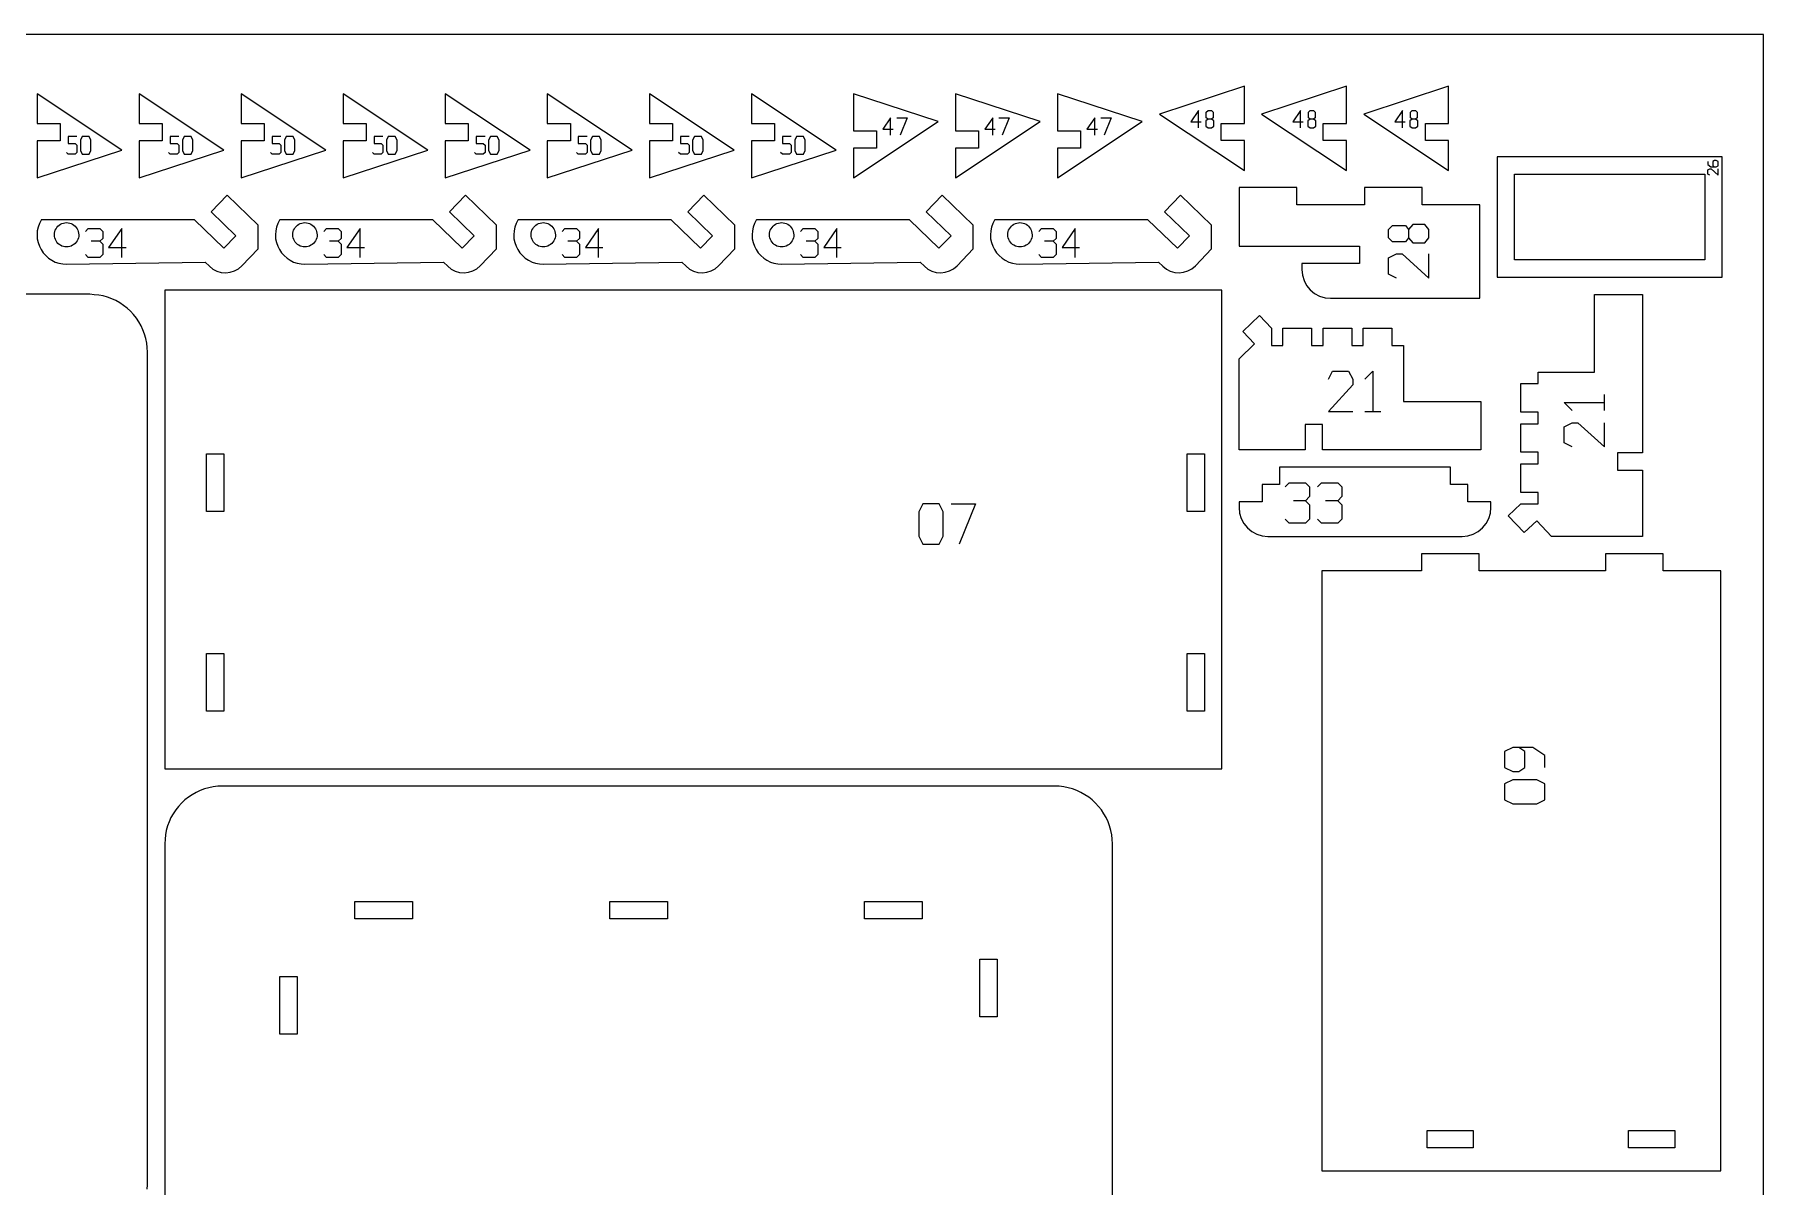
# Model space of a CAD drawing. Header units: millimetres. Extents: x 0 to 600, y 0 to 450.
# Drawn here: x 300.1 to 600, y 250.3 to 450 of the extents above; entities that cross this region are included whole.
import ezdxf

# ---------------------------------------------------------------- set-up
doc = ezdxf.new("R2010")
doc.units = ezdxf.units.MM
for name, color, linetype in [('CUT', 1, 'Continuous'), ('ENGRAVE', 5, 'Continuous'), ('SHEET', 8, 'Continuous')]:
    doc.layers.add(name, color=color, linetype=linetype)

msp = doc.modelspace()

# ---------------------------------------------------------------- linework, layer by layer
at = {"layer": 'CUT'}
for p, q in [((509.96, 441.03), (495.26, 436.22)), ((509.96, 434.61), (509.96, 441.03)), ((527.66, 441.03), (512.96, 436.22)), ((527.66, 434.61), (527.66, 441.03)), ((545.36, 441.03), (530.66, 436.22)), ((545.36, 434.61), (545.36, 441.03)), ((300.55, 439.73), (300.55, 434.59)), ((315.25, 429.98), (300.55, 439.73)), ((318.25, 439.73), (318.25, 434.59)), ((332.95, 429.98), (318.25, 439.73)), ((335.95, 439.73), (335.95, 434.59)), ((350.65, 429.98), (335.95, 439.73)), ((353.65, 439.73), (353.65, 434.59)), ((368.35, 429.98), (353.65, 439.73)), ((371.35, 439.73), (371.35, 434.59)), ((386.05, 429.98), (371.35, 439.73)), ((389.05, 439.73), (389.05, 434.59)), ((403.76, 429.98), (389.05, 439.73)), ((406.76, 439.73), (406.76, 434.59)), ((421.46, 429.98), (406.76, 439.73)), ((424.46, 439.73), (424.46, 434.59)), ((439.16, 429.98), (424.46, 439.73)), ((456.86, 434.93), (442.16, 439.74)), ((442.16, 439.74), (442.16, 433.32)), ((474.56, 434.93), (459.86, 439.74)), ((459.86, 439.74), (459.86, 433.32)), ((492.26, 434.93), (477.56, 439.74)), ((477.56, 439.74), (477.56, 433.32)), ((442.16, 425.17), (456.86, 434.93)), ((459.86, 425.17), (474.56, 434.93)), ((477.56, 425.17), (492.26, 434.93)), ((495.26, 436.22), (509.96, 426.46)), ((512.96, 436.22), (527.66, 426.46)), ((530.66, 436.22), (545.36, 426.46)), ((300.55, 434.59), (304.55, 434.59)), ((304.55, 434.59), (304.55, 431.59)), ((318.25, 434.59), (322.25, 434.59)), ((322.25, 434.59), (322.25, 431.59)), ((335.95, 434.59), (339.95, 434.59)), ((339.95, 434.59), (339.95, 431.59)), ((353.65, 434.59), (357.65, 434.59)), ((357.65, 434.59), (357.65, 431.59)), ((371.35, 434.59), (375.35, 434.59)), ((375.35, 434.59), (375.35, 431.59)), ((389.05, 434.59), (393.06, 434.59)), ((393.06, 434.59), (393.06, 431.59)), ((406.76, 434.59), (410.76, 434.59)), ((410.76, 434.59), (410.76, 431.59)), ((424.46, 434.59), (428.46, 434.59)), ((428.46, 434.59), (428.46, 431.59)), ((442.16, 433.32), (446.16, 433.32)), ((446.16, 433.32), (446.16, 430.32)), ((459.86, 433.32), (463.86, 433.32)), ((463.86, 433.32), (463.86, 430.32)), ((477.56, 433.32), (481.56, 433.32)), ((481.56, 433.32), (481.56, 430.32)), ((505.96, 431.61), (505.96, 434.61)), ((505.96, 434.61), (509.96, 434.61)), ((523.66, 431.61), (523.66, 434.61)), ((523.66, 434.61), (527.66, 434.61)), ((541.36, 431.61), (541.36, 434.61)), ((541.36, 434.61), (545.36, 434.61)), ((300.55, 431.59), (300.55, 425.17)), ((304.55, 431.59), (300.55, 431.59)), ((300.55, 425.17), (315.25, 429.98)), ((318.25, 431.59), (318.25, 425.17)), ((322.25, 431.59), (318.25, 431.59)), ((318.25, 425.17), (332.95, 429.98)), ((335.95, 431.59), (335.95, 425.17)), ((339.95, 431.59), (335.95, 431.59)), ((335.95, 425.17), (350.65, 429.98)), ((353.65, 431.59), (353.65, 425.17)), ((357.65, 431.59), (353.65, 431.59)), ((353.65, 425.17), (368.35, 429.98)), ((371.35, 431.59), (371.35, 425.17)), ((375.35, 431.59), (371.35, 431.59)), ((371.35, 425.17), (386.05, 429.98)), ((389.05, 431.59), (389.05, 425.17)), ((393.06, 431.59), (389.05, 431.59)), ((389.05, 425.17), (403.76, 429.98)), ((406.76, 431.59), (406.76, 425.17)), ((410.76, 431.59), (406.76, 431.59)), ((406.76, 425.17), (421.46, 429.98)), ((424.46, 431.59), (424.46, 425.17)), ((428.46, 431.59), (424.46, 431.59)), ((424.46, 425.17), (439.16, 429.98)), ((442.16, 430.32), (442.16, 425.17)), ((446.16, 430.32), (442.16, 430.32)), ((459.86, 430.32), (459.86, 425.17)), ((463.86, 430.32), (459.86, 430.32)), ((477.56, 430.32), (477.56, 425.17)), ((481.56, 430.32), (477.56, 430.32)), ((509.96, 431.61), (505.96, 431.61)), ((509.96, 426.46), (509.96, 431.61)), ((527.66, 431.61), (523.66, 431.61)), ((527.66, 426.46), (527.66, 431.61)), ((545.36, 431.61), (541.36, 431.61)), ((545.36, 426.46), (545.36, 431.61)), ((553.83, 428.82), (553.83, 407.95)), ((592.84, 428.82), (553.83, 428.82)), ((592.84, 407.95), (592.84, 428.82)), ((519.04, 423.46), (509.04, 423.46)), ((509.04, 423.46), (509.04, 413.29)), ((519.04, 420.46), (519.04, 423.46)), ((540.83, 423.46), (530.82, 423.46)), ((530.82, 423.46), (530.82, 420.46)), ((540.83, 420.46), (540.83, 423.46)), ((556.83, 410.95), (556.83, 425.82)), ((556.83, 425.82), (589.84, 425.82)), ((589.84, 425.82), (589.84, 410.95)), ((333.51, 422.17), (330.73, 419.29)), ((338.9, 416.97), (333.51, 422.17)), ((374.85, 422.17), (372.07, 419.29)), ((380.24, 416.97), (374.85, 422.17)), ((416.2, 422.17), (413.42, 419.29)), ((421.59, 416.97), (416.2, 422.17)), ((457.54, 422.17), (454.76, 419.29)), ((462.93, 416.97), (457.54, 422.17)), ((498.89, 422.17), (496.11, 419.29)), ((504.28, 416.97), (498.89, 422.17)), ((530.82, 420.46), (519.04, 420.46)), ((550.83, 420.46), (540.83, 420.46)), ((550.83, 404.29), (550.83, 420.46)), ((300.94, 417.24), (300.73, 416.6)), ((301.24, 417.84), (300.94, 417.24)), ((301.28, 417.9), (301.24, 417.84)), ((327.85, 417.9), (301.28, 417.9)), ((304.17, 416.77), (304.38, 416.95)), ((304.38, 416.95), (304.61, 417.1)), ((304.61, 417.1), (304.86, 417.23)), ((304.86, 417.23), (305.12, 417.31)), ((305.12, 417.31), (305.39, 417.37)), ((305.39, 417.37), (305.66, 417.39)), ((305.66, 417.39), (305.94, 417.37)), ((305.94, 417.37), (306.21, 417.31)), ((306.21, 417.31), (306.47, 417.23)), ((306.47, 417.23), (306.71, 417.1)), ((306.71, 417.1), (306.94, 416.95)), ((306.94, 416.95), (307.15, 416.77)), ((332.96, 412.97), (327.85, 417.9)), ((330.73, 419.29), (335.04, 415.12)), ((338.9, 412.83), (338.9, 416.97)), ((342.28, 417.24), (342.07, 416.6)), ((342.58, 417.84), (342.28, 417.24)), ((342.63, 417.9), (342.58, 417.84)), ((369.19, 417.9), (342.63, 417.9)), ((345.52, 416.77), (345.73, 416.95)), ((345.73, 416.95), (345.95, 417.1)), ((345.95, 417.1), (346.2, 417.23)), ((346.2, 417.23), (346.46, 417.31)), ((346.46, 417.31), (346.73, 417.37)), ((346.73, 417.37), (347.01, 417.39)), ((347.01, 417.39), (347.28, 417.37)), ((347.28, 417.37), (347.55, 417.31)), ((347.55, 417.31), (347.81, 417.23)), ((347.81, 417.23), (348.06, 417.1)), ((348.06, 417.1), (348.29, 416.95)), ((348.29, 416.95), (348.49, 416.77)), ((374.3, 412.97), (369.19, 417.9)), ((372.07, 419.29), (376.39, 415.12)), ((380.24, 412.83), (380.24, 416.97)), ((383.63, 417.24), (383.41, 416.6)), ((383.93, 417.84), (383.63, 417.24)), ((383.97, 417.9), (383.93, 417.84)), ((410.54, 417.9), (383.97, 417.9)), ((386.86, 416.77), (387.07, 416.95)), ((387.07, 416.95), (387.3, 417.1)), ((387.3, 417.1), (387.55, 417.23)), ((387.55, 417.23), (387.81, 417.31)), ((387.81, 417.31), (388.08, 417.37)), ((388.08, 417.37), (388.35, 417.39)), ((388.35, 417.39), (388.63, 417.37)), ((388.63, 417.37), (388.9, 417.31)), ((388.9, 417.31), (389.16, 417.23)), ((389.16, 417.23), (389.4, 417.1)), ((389.4, 417.1), (389.63, 416.95)), ((389.63, 416.95), (389.84, 416.77)), ((415.65, 412.97), (410.54, 417.9)), ((413.42, 419.29), (417.73, 415.12)), ((421.59, 412.83), (421.59, 416.97)), ((424.97, 417.24), (424.76, 416.6)), ((425.27, 417.84), (424.97, 417.24)), ((425.31, 417.9), (425.27, 417.84)), ((451.88, 417.9), (425.31, 417.9)), ((428.21, 416.77), (428.42, 416.95)), ((428.42, 416.95), (428.64, 417.1)), ((428.64, 417.1), (428.89, 417.23)), ((428.89, 417.23), (429.15, 417.31)), ((429.15, 417.31), (429.42, 417.37)), ((429.42, 417.37), (429.7, 417.39)), ((429.7, 417.39), (429.97, 417.37)), ((429.97, 417.37), (430.24, 417.31)), ((430.24, 417.31), (430.5, 417.23)), ((430.5, 417.23), (430.75, 417.1)), ((430.75, 417.1), (430.98, 416.95)), ((430.98, 416.95), (431.18, 416.77)), ((456.99, 412.97), (451.88, 417.9)), ((454.76, 419.29), (459.08, 415.12)), ((462.93, 412.83), (462.93, 416.97)), ((466.32, 417.24), (466.1, 416.6)), ((466.62, 417.84), (466.32, 417.24)), ((466.66, 417.9), (466.62, 417.84)), ((493.23, 417.9), (466.66, 417.9)), ((469.55, 416.77), (469.76, 416.95)), ((469.76, 416.95), (469.99, 417.1)), ((469.99, 417.1), (470.24, 417.23)), ((470.24, 417.23), (470.5, 417.31)), ((470.5, 417.31), (470.77, 417.37)), ((470.77, 417.37), (471.04, 417.39)), ((471.04, 417.39), (471.32, 417.37)), ((471.32, 417.37), (471.59, 417.31)), ((471.59, 417.31), (471.85, 417.23)), ((471.85, 417.23), (472.09, 417.1)), ((472.09, 417.1), (472.32, 416.95)), ((472.32, 416.95), (472.53, 416.77)), ((498.34, 412.97), (493.23, 417.9)), ((496.11, 419.29), (500.42, 415.12)), ((504.28, 412.83), (504.28, 416.97)), ((300.59, 415.95), (300.55, 415.28)), ((300.55, 415.28), (300.55, 414.61)), ((300.55, 414.61), (300.73, 413.96)), ((300.73, 416.6), (300.59, 415.95)), ((300.73, 413.96), (300.94, 413.33)), ((303.56, 415.56), (303.6, 415.83)), ((303.56, 415.28), (303.56, 415.56)), ((303.58, 415.01), (303.56, 415.28)), ((303.63, 414.74), (303.58, 415.01)), ((303.6, 415.83), (303.69, 416.1)), ((303.72, 414.48), (303.63, 414.74)), ((303.69, 416.1), (303.84, 416.33)), ((303.84, 414.23), (303.72, 414.48)), ((303.84, 416.33), (303.99, 416.56)), ((303.99, 414), (303.84, 414.23)), ((303.99, 416.56), (304.17, 416.77)), ((304.17, 413.79), (303.99, 414)), ((307.15, 416.77), (307.33, 416.56)), ((307.33, 414), (307.15, 413.79)), ((307.33, 416.56), (307.48, 416.33)), ((307.48, 414.23), (307.33, 414)), ((307.48, 416.33), (307.61, 416.09)), ((307.61, 414.48), (307.48, 414.23)), ((307.61, 416.09), (307.68, 415.83)), ((307.72, 414.74), (307.61, 414.48)), ((307.68, 415.83), (307.73, 415.56)), ((307.77, 415.01), (307.72, 414.74)), ((307.73, 415.56), (307.77, 415.28)), ((307.77, 415.28), (307.77, 415.01)), ((335.04, 415.12), (332.96, 412.97)), ((341.94, 415.95), (341.9, 415.28)), ((341.9, 415.28), (341.9, 414.61)), ((341.9, 414.61), (342.07, 413.96)), ((342.07, 416.6), (341.94, 415.95)), ((342.07, 413.96), (342.28, 413.33)), ((344.9, 415.56), (344.95, 415.83)), ((344.9, 415.28), (344.9, 415.56)), ((344.92, 415.01), (344.9, 415.28)), ((344.97, 414.74), (344.92, 415.01)), ((344.95, 415.83), (345.03, 416.1)), ((345.06, 414.48), (344.97, 414.74)), ((345.03, 416.1), (345.18, 416.33)), ((345.18, 414.23), (345.06, 414.48)), ((345.18, 416.33), (345.34, 416.56)), ((345.34, 414), (345.18, 414.23)), ((345.34, 416.56), (345.52, 416.77)), ((345.52, 413.79), (345.34, 414)), ((348.49, 416.77), (348.68, 416.56)), ((348.68, 414), (348.49, 413.79)), ((348.68, 416.56), (348.83, 416.33)), ((348.83, 414.23), (348.68, 414)), ((348.83, 416.33), (348.95, 416.09)), ((348.95, 414.48), (348.83, 414.23)), ((348.95, 416.09), (349.02, 415.83)), ((349.06, 414.74), (348.95, 414.48)), ((349.02, 415.83), (349.08, 415.56)), ((349.11, 415.01), (349.06, 414.74)), ((349.08, 415.56), (349.11, 415.28)), ((349.11, 415.28), (349.11, 415.01)), ((376.39, 415.12), (374.3, 412.97)), ((383.28, 415.95), (383.24, 415.28)), ((383.24, 415.28), (383.24, 414.61)), ((383.24, 414.61), (383.41, 413.96)), ((383.41, 416.6), (383.28, 415.95)), ((383.41, 413.96), (383.63, 413.33)), ((386.25, 415.56), (386.29, 415.83)), ((386.25, 415.28), (386.25, 415.56)), ((386.27, 415.01), (386.25, 415.28)), ((386.32, 414.74), (386.27, 415.01)), ((386.29, 415.83), (386.38, 416.1)), ((386.41, 414.48), (386.32, 414.74)), ((386.38, 416.1), (386.53, 416.33)), ((386.53, 414.23), (386.41, 414.48)), ((386.53, 416.33), (386.68, 416.56)), ((386.68, 414), (386.53, 414.23)), ((386.68, 416.56), (386.86, 416.77)), ((386.86, 413.79), (386.68, 414)), ((389.84, 416.77), (390.02, 416.56)), ((390.02, 414), (389.84, 413.79)), ((390.02, 416.56), (390.17, 416.33)), ((390.17, 414.23), (390.02, 414)), ((390.17, 416.33), (390.29, 416.09)), ((390.29, 414.48), (390.17, 414.23)), ((390.29, 416.09), (390.37, 415.83)), ((390.41, 414.74), (390.29, 414.48)), ((390.37, 415.83), (390.42, 415.56)), ((390.46, 415.01), (390.41, 414.74)), ((390.42, 415.56), (390.46, 415.28)), ((390.46, 415.28), (390.46, 415.01)), ((417.73, 415.12), (415.65, 412.97)), ((424.63, 415.95), (424.59, 415.28)), ((424.59, 415.28), (424.59, 414.61)), ((424.59, 414.61), (424.76, 413.96)), ((424.76, 416.6), (424.63, 415.95)), ((424.76, 413.96), (424.97, 413.33)), ((427.59, 415.56), (427.64, 415.83)), ((427.59, 415.28), (427.59, 415.56)), ((427.61, 415.01), (427.59, 415.28)), ((427.66, 414.74), (427.61, 415.01)), ((427.64, 415.83), (427.72, 416.1)), ((427.75, 414.48), (427.66, 414.74)), ((427.72, 416.1), (427.87, 416.33)), ((427.87, 414.23), (427.75, 414.48)), ((427.87, 416.33), (428.03, 416.56)), ((428.03, 414), (427.87, 414.23)), ((428.03, 416.56), (428.21, 416.77)), ((428.21, 413.79), (428.03, 414)), ((431.18, 416.77), (431.37, 416.56)), ((431.37, 414), (431.18, 413.79)), ((431.37, 416.56), (431.52, 416.33)), ((431.52, 414.23), (431.37, 414)), ((431.52, 416.33), (431.64, 416.09)), ((431.64, 414.48), (431.52, 414.23)), ((431.64, 416.09), (431.71, 415.83)), ((431.75, 414.74), (431.64, 414.48)), ((431.71, 415.83), (431.77, 415.56)), ((431.8, 415.01), (431.75, 414.74)), ((431.77, 415.56), (431.8, 415.28)), ((431.8, 415.28), (431.8, 415.01)), ((459.08, 415.12), (456.99, 412.97)), ((465.97, 415.95), (465.93, 415.28)), ((465.93, 415.28), (465.93, 414.61)), ((465.93, 414.61), (466.1, 413.96)), ((466.1, 416.6), (465.97, 415.95)), ((466.1, 413.96), (466.32, 413.33)), ((468.94, 415.56), (468.98, 415.83)), ((468.94, 415.28), (468.94, 415.56)), ((468.96, 415.01), (468.94, 415.28)), ((469.01, 414.74), (468.96, 415.01)), ((468.98, 415.83), (469.07, 416.1)), ((469.1, 414.48), (469.01, 414.74)), ((469.07, 416.1), (469.22, 416.33)), ((469.22, 414.23), (469.1, 414.48)), ((469.22, 416.33), (469.37, 416.56)), ((469.37, 414), (469.22, 414.23)), ((469.37, 416.56), (469.55, 416.77)), ((469.55, 413.79), (469.37, 414)), ((472.53, 416.77), (472.71, 416.56)), ((472.71, 414), (472.53, 413.79)), ((472.71, 416.56), (472.86, 416.33)), ((472.86, 414.23), (472.71, 414)), ((472.86, 416.33), (472.98, 416.09)), ((472.98, 414.48), (472.86, 414.23)), ((472.98, 416.09), (473.06, 415.83)), ((473.1, 414.74), (472.98, 414.48)), ((473.06, 415.83), (473.11, 415.56)), ((473.14, 415.01), (473.1, 414.74)), ((473.11, 415.56), (473.14, 415.28)), ((473.14, 415.28), (473.14, 415.01)), ((500.42, 415.12), (498.34, 412.97)), ((300.94, 413.33), (301.24, 412.73)), ((301.24, 412.73), (301.61, 412.17)), ((301.61, 412.17), (302.05, 411.67)), ((302.05, 411.67), (302.55, 411.23)), ((302.55, 411.23), (303.11, 410.86)), ((303.11, 410.86), (303.71, 410.56)), ((304.38, 413.61), (304.17, 413.79)), ((304.61, 413.46), (304.38, 413.61)), ((304.86, 413.34), (304.61, 413.46)), ((305.12, 413.25), (304.86, 413.34)), ((305.39, 413.2), (305.12, 413.25)), ((305.66, 413.18), (305.39, 413.2)), ((305.94, 413.2), (305.66, 413.18)), ((306.21, 413.25), (305.94, 413.2)), ((306.47, 413.34), (306.21, 413.25)), ((306.71, 413.46), (306.47, 413.34)), ((306.94, 413.61), (306.71, 413.46)), ((307.15, 413.79), (306.94, 413.61)), ((336.08, 409.92), (338.9, 412.83)), ((342.28, 413.33), (342.58, 412.73)), ((342.58, 412.73), (342.95, 412.17)), ((342.95, 412.17), (343.39, 411.67)), ((343.39, 411.67), (343.9, 411.23)), ((343.9, 411.23), (344.45, 410.86)), ((344.45, 410.86), (345.05, 410.56)), ((345.73, 413.61), (345.52, 413.79)), ((345.95, 413.46), (345.73, 413.61)), ((346.2, 413.34), (345.95, 413.46)), ((346.46, 413.25), (346.2, 413.34)), ((346.73, 413.2), (346.46, 413.25)), ((347.01, 413.18), (346.73, 413.2)), ((347.28, 413.2), (347.01, 413.18)), ((347.55, 413.25), (347.28, 413.2)), ((347.81, 413.34), (347.55, 413.25)), ((348.06, 413.46), (347.81, 413.34)), ((348.29, 413.61), (348.06, 413.46)), ((348.49, 413.79), (348.29, 413.61)), ((377.43, 409.92), (380.24, 412.83)), ((383.63, 413.33), (383.93, 412.73)), ((383.93, 412.73), (384.3, 412.17)), ((384.3, 412.17), (384.74, 411.67)), ((384.74, 411.67), (385.24, 411.23)), ((385.24, 411.23), (385.8, 410.86)), ((385.8, 410.86), (386.4, 410.56)), ((387.07, 413.61), (386.86, 413.79)), ((387.3, 413.46), (387.07, 413.61)), ((387.55, 413.34), (387.3, 413.46)), ((387.81, 413.25), (387.55, 413.34)), ((388.08, 413.2), (387.81, 413.25)), ((388.35, 413.18), (388.08, 413.2)), ((388.63, 413.2), (388.35, 413.18)), ((388.9, 413.25), (388.63, 413.2)), ((389.16, 413.34), (388.9, 413.25)), ((389.4, 413.46), (389.16, 413.34)), ((389.63, 413.61), (389.4, 413.46)), ((389.84, 413.79), (389.63, 413.61)), ((418.77, 409.92), (421.59, 412.83)), ((424.97, 413.33), (425.27, 412.73)), ((425.27, 412.73), (425.64, 412.17)), ((425.64, 412.17), (426.08, 411.67)), ((426.08, 411.67), (426.59, 411.23)), ((426.59, 411.23), (427.14, 410.86)), ((427.14, 410.86), (427.74, 410.56)), ((428.42, 413.61), (428.21, 413.79)), ((428.64, 413.46), (428.42, 413.61)), ((428.89, 413.34), (428.64, 413.46)), ((429.15, 413.25), (428.89, 413.34)), ((429.42, 413.2), (429.15, 413.25)), ((429.7, 413.18), (429.42, 413.2)), ((429.97, 413.2), (429.7, 413.18)), ((430.24, 413.25), (429.97, 413.2)), ((430.5, 413.34), (430.24, 413.25)), ((430.75, 413.46), (430.5, 413.34)), ((430.98, 413.61), (430.75, 413.46)), ((431.18, 413.79), (430.98, 413.61)), ((460.12, 409.92), (462.93, 412.83)), ((466.32, 413.33), (466.62, 412.73)), ((466.62, 412.73), (466.99, 412.17)), ((466.99, 412.17), (467.43, 411.67)), ((467.43, 411.67), (467.93, 411.23)), ((467.93, 411.23), (468.49, 410.86)), ((468.49, 410.86), (469.09, 410.56)), ((469.76, 413.61), (469.55, 413.79)), ((469.99, 413.46), (469.76, 413.61)), ((470.24, 413.34), (469.99, 413.46)), ((470.5, 413.25), (470.24, 413.34)), ((470.77, 413.2), (470.5, 413.25)), ((471.04, 413.18), (470.77, 413.2)), ((471.32, 413.2), (471.04, 413.18)), ((471.59, 413.25), (471.32, 413.2)), ((471.85, 413.34), (471.59, 413.25)), ((472.09, 413.46), (471.85, 413.34)), ((472.32, 413.61), (472.09, 413.46)), ((472.53, 413.79), (472.32, 413.61)), ((501.46, 409.92), (504.28, 412.83)), ((509.04, 413.29), (529.93, 413.29)), ((529.93, 413.29), (529.93, 410.29)), ((589.84, 410.95), (556.83, 410.95)), ((303.71, 410.56), (304.34, 410.35)), ((304.34, 410.35), (304.99, 410.22)), ((304.99, 410.22), (305.66, 410.17)), ((305.66, 410.17), (329.71, 410.54)), ((329.71, 410.54), (330.44, 409.83)), ((330.44, 409.83), (331.05, 409.34)), ((331.05, 409.34), (331.75, 408.98)), ((331.75, 408.98), (332.5, 408.77)), ((332.5, 408.77), (333.28, 408.7)), ((333.28, 408.7), (334.05, 408.79)), ((334.05, 408.79), (334.8, 409.03)), ((334.8, 409.03), (335.48, 409.41)), ((335.48, 409.41), (336.08, 409.92)), ((345.05, 410.56), (345.68, 410.35)), ((345.68, 410.35), (346.34, 410.22)), ((346.34, 410.22), (347.01, 410.17)), ((347.01, 410.17), (371.05, 410.54)), ((371.05, 410.54), (371.78, 409.83)), ((371.78, 409.83), (372.39, 409.34)), ((372.39, 409.34), (373.09, 408.98)), ((373.09, 408.98), (373.84, 408.77)), ((373.84, 408.77), (374.62, 408.7)), ((374.62, 408.7), (375.4, 408.79)), ((375.4, 408.79), (376.14, 409.03)), ((376.14, 409.03), (376.83, 409.41)), ((376.83, 409.41), (377.43, 409.92)), ((386.4, 410.56), (387.03, 410.35)), ((387.03, 410.35), (387.68, 410.22)), ((387.68, 410.22), (388.35, 410.17)), ((388.35, 410.17), (412.4, 410.54)), ((412.4, 410.54), (413.13, 409.83)), ((413.13, 409.83), (413.74, 409.34)), ((413.74, 409.34), (414.43, 408.98)), ((414.43, 408.98), (415.19, 408.77)), ((415.19, 408.77), (415.97, 408.7)), ((415.97, 408.7), (416.74, 408.79)), ((416.74, 408.79), (417.49, 409.03)), ((417.49, 409.03), (418.17, 409.41)), ((418.17, 409.41), (418.77, 409.92)), ((427.74, 410.56), (428.37, 410.35)), ((428.37, 410.35), (429.03, 410.22)), ((429.03, 410.22), (429.7, 410.17)), ((429.7, 410.17), (453.74, 410.54)), ((453.74, 410.54), (454.47, 409.83)), ((454.47, 409.83), (455.08, 409.34)), ((455.08, 409.34), (455.78, 408.98)), ((455.78, 408.98), (456.53, 408.77)), ((456.53, 408.77), (457.31, 408.7)), ((457.31, 408.7), (458.09, 408.79)), ((458.09, 408.79), (458.83, 409.03)), ((458.83, 409.03), (459.52, 409.41)), ((459.52, 409.41), (460.12, 409.92)), ((469.09, 410.56), (469.72, 410.35)), ((469.72, 410.35), (470.37, 410.22)), ((470.37, 410.22), (471.04, 410.17)), ((471.04, 410.17), (495.09, 410.54)), ((495.09, 410.54), (495.82, 409.83)), ((495.82, 409.83), (496.43, 409.34)), ((496.43, 409.34), (497.12, 408.98)), ((497.12, 408.98), (497.88, 408.77)), ((497.88, 408.77), (498.66, 408.7)), ((498.66, 408.7), (499.43, 408.79)), ((499.43, 408.79), (500.18, 409.03)), ((500.18, 409.03), (500.86, 409.41)), ((500.86, 409.41), (501.46, 409.92)), ((529.93, 410.29), (519.93, 410.29)), ((519.93, 410.29), (519.93, 409.29)), ((519.93, 409.29), (520.03, 408.31)), ((520.03, 408.31), (520.31, 407.38)), ((553.83, 407.95), (592.84, 407.95)), ((309.68, 404.96), (16.5, 404.96)), ((310.46, 404.89), (309.68, 404.96)), ((311.24, 404.83), (310.46, 404.89)), ((322.68, 405.7), (322.68, 322.68)), ((506.04, 405.7), (322.68, 405.7)), ((506.04, 322.68), (506.04, 405.7)), ((520.31, 407.38), (520.77, 406.51)), ((520.77, 406.51), (521.4, 405.75)), ((521.4, 405.75), (522.15, 405.13)), ((522.15, 405.13), (523.02, 404.67)), ((570.67, 404.95), (579.04, 404.95)), ((570.67, 391.49), (570.67, 404.95)), ((579.04, 404.95), (579.04, 377.47)), ((312.01, 404.68), (311.24, 404.83)), ((312.77, 404.47), (312.01, 404.68)), ((313.5, 404.19), (312.77, 404.47)), ((314.22, 403.87), (313.5, 404.19)), ((314.9, 403.48), (314.22, 403.87)), ((315.56, 403.05), (314.9, 403.48)), ((316.17, 402.56), (315.56, 403.05)), ((316.75, 402.03), (316.17, 402.56)), ((317.28, 401.45), (316.75, 402.03)), ((523.02, 404.67), (523.96, 404.38)), ((523.96, 404.38), (524.93, 404.29)), ((524.93, 404.29), (550.83, 404.29)), ((317.77, 400.83), (317.28, 401.45)), ((318.2, 400.18), (317.77, 400.83)), ((318.59, 399.5), (318.2, 400.18)), ((318.92, 398.78), (318.59, 399.5)), ((509.69, 398.54), (512.59, 401.29)), ((512.59, 401.29), (514.66, 399.11)), ((514.66, 399.11), (514.66, 396.11)), ((516.66, 396.11), (516.66, 399.11)), ((516.66, 399.11), (521.62, 399.11)), ((521.62, 399.11), (521.62, 396.11)), ((523.62, 396.11), (523.62, 399.11)), ((523.62, 399.11), (528.58, 399.11)), ((528.58, 399.11), (528.58, 396.11)), ((530.58, 396.11), (530.58, 399.11)), ((530.58, 399.11), (535.54, 399.11)), ((535.54, 399.11), (535.54, 396.11)), ((319.19, 398.05), (318.92, 398.78)), ((319.4, 397.29), (319.19, 398.05)), ((319.56, 396.52), (319.4, 397.29)), ((319.65, 395.74), (319.56, 396.52)), ((509.04, 393.8), (511.75, 396.36)), ((511.75, 396.36), (509.69, 398.54)), ((514.66, 396.11), (516.66, 396.11)), ((521.62, 396.11), (523.62, 396.11)), ((528.58, 396.11), (530.58, 396.11)), ((535.54, 396.11), (537.54, 396.11)), ((537.54, 396.11), (537.54, 386.36)), ((319.68, 394.95), (319.65, 395.74)), ((319.68, 250.56), (319.68, 394.95)), ((509.04, 377.99), (509.04, 393.8)), ((560.92, 391.49), (570.67, 391.49)), ((560.92, 389.49), (560.92, 391.49)), ((557.92, 389.49), (560.92, 389.49)), ((557.92, 384.53), (557.92, 389.49)), ((537.54, 386.36), (550.99, 386.36)), ((550.99, 386.36), (550.99, 377.99)), ((560.92, 384.53), (557.92, 384.53)), ((560.92, 382.53), (560.92, 384.53)), ((520.51, 382.36), (520.51, 377.99)), ((523.51, 382.36), (520.51, 382.36)), ((523.51, 377.99), (523.51, 382.36)), ((557.92, 382.53), (560.92, 382.53)), ((557.92, 377.57), (557.92, 382.53)), ((520.51, 377.99), (509.04, 377.99)), ((550.99, 377.99), (523.51, 377.99)), ((329.92, 367.31), (329.92, 377.32)), ((329.92, 377.32), (332.92, 377.32)), ((332.92, 377.32), (332.92, 367.31)), ((500.04, 367.31), (500.04, 377.32)), ((500.04, 377.32), (503.04, 377.32)), ((503.04, 377.32), (503.04, 367.31)), ((545.74, 374.99), (516.04, 374.99)), ((516.04, 374.99), (516.04, 371.99)), ((545.74, 371.99), (545.74, 374.99)), ((560.92, 377.57), (557.92, 377.57)), ((557.92, 375.57), (560.92, 375.57)), ((557.92, 370.61), (557.92, 375.57)), ((560.92, 375.57), (560.92, 377.57)), ((579.04, 377.47), (574.67, 377.47)), ((574.67, 377.47), (574.67, 374.47)), ((516.04, 371.99), (513.04, 371.99)), ((513.04, 371.99), (513.04, 368.99)), ((548.74, 371.99), (545.74, 371.99)), ((548.74, 368.99), (548.74, 371.99)), ((574.67, 374.47), (579.04, 374.47)), ((579.04, 374.47), (579.04, 362.99)), ((513.04, 368.99), (509.04, 368.99)), ((509.04, 368.99), (509.04, 367.99)), ((552.74, 368.99), (548.74, 368.99)), ((552.74, 367.99), (552.74, 368.99)), ((560.92, 370.61), (557.92, 370.61)), ((560.92, 368.61), (560.92, 370.61)), ((332.92, 367.31), (329.92, 367.31)), ((503.04, 367.31), (500.04, 367.31)), ((509.04, 367.99), (509.13, 367.02)), ((509.13, 367.02), (509.42, 366.08)), ((509.42, 366.08), (509.88, 365.21)), ((551.9, 365.21), (552.36, 366.08)), ((552.36, 366.08), (552.65, 367.02)), ((552.65, 367.02), (552.74, 367.99)), ((555.74, 366.54), (557.92, 368.61)), ((558.49, 363.64), (555.74, 366.54)), ((557.92, 368.61), (560.92, 368.61)), ((509.88, 365.21), (510.5, 364.46)), ((510.5, 364.46), (511.26, 363.83)), ((511.26, 363.83), (512.13, 363.37)), ((512.13, 363.37), (513.06, 363.09)), ((513.06, 363.09), (514.04, 362.99)), ((514.04, 362.99), (547.74, 362.99)), ((547.74, 362.99), (548.72, 363.09)), ((548.72, 363.09), (549.66, 363.37)), ((549.66, 363.37), (550.52, 363.83)), ((550.52, 363.83), (551.28, 364.46)), ((551.28, 364.46), (551.9, 365.21)), ((560.67, 365.7), (558.49, 363.64)), ((563.24, 362.99), (560.67, 365.7)), ((579.04, 362.99), (563.24, 362.99)), ((550.68, 359.99), (540.67, 359.99)), ((540.67, 359.99), (540.67, 356.99)), ((550.68, 356.99), (550.68, 359.99)), ((582.61, 359.99), (572.61, 359.99)), ((572.61, 359.99), (572.61, 356.99)), ((582.61, 356.99), (582.61, 359.99)), ((540.67, 356.99), (523.41, 356.99)), ((523.41, 356.99), (523.41, 252.98)), ((572.61, 356.99), (550.68, 356.99)), ((592.62, 356.99), (582.61, 356.99)), ((592.62, 252.98), (592.62, 356.99)), ((329.92, 332.7), (329.92, 342.7)), ((329.92, 342.7), (332.92, 342.7)), ((332.92, 342.7), (332.92, 332.7)), ((500.04, 332.7), (500.04, 342.7)), ((500.04, 342.7), (503.04, 342.7)), ((503.04, 342.7), (503.04, 332.7)), ((332.92, 332.7), (329.92, 332.7)), ((503.04, 332.7), (500.04, 332.7)), ((322.68, 322.68), (506.04, 322.68)), ((327.45, 318.2), (326.8, 317.77)), ((328.14, 318.59), (327.45, 318.2)), ((328.85, 318.92), (328.14, 318.59)), ((329.59, 319.19), (328.85, 318.92)), ((330.35, 319.4), (329.59, 319.19)), ((331.12, 319.56), (330.35, 319.4)), ((331.9, 319.65), (331.12, 319.56)), ((332.68, 319.68), (331.9, 319.65)), ((477.08, 319.68), (332.68, 319.68)), ((477.86, 319.65), (477.08, 319.68)), ((478.64, 319.56), (477.86, 319.65)), ((479.41, 319.4), (478.64, 319.56)), ((480.17, 319.19), (479.41, 319.4)), ((480.91, 318.92), (480.17, 319.19)), ((481.62, 318.59), (480.91, 318.92)), ((482.3, 318.2), (481.62, 318.59)), ((482.96, 317.77), (482.3, 318.2)), ((324.15, 314.9), (323.77, 314.22)), ((324.59, 315.56), (324.15, 314.9)), ((325.08, 316.17), (324.59, 315.56)), ((325.61, 316.75), (325.08, 316.17)), ((326.18, 317.28), (325.61, 316.75)), ((326.8, 317.77), (326.18, 317.28)), ((483.57, 317.28), (482.96, 317.77)), ((484.15, 316.75), (483.57, 317.28)), ((484.68, 316.17), (484.15, 316.75)), ((485.17, 315.56), (484.68, 316.17)), ((485.61, 314.9), (485.17, 315.56)), ((485.99, 314.22), (485.61, 314.9)), ((322.96, 312.01), (322.8, 311.24)), ((323.17, 312.77), (322.96, 312.01)), ((323.44, 313.5), (323.17, 312.77)), ((323.77, 314.22), (323.44, 313.5)), ((486.32, 313.5), (485.99, 314.22)), ((486.59, 312.77), (486.32, 313.5)), ((486.8, 312.01), (486.59, 312.77)), ((486.96, 311.24), (486.8, 312.01)), ((322.74, 310.46), (322.68, 309.68)), ((322.68, 309.68), (322.68, 16.5)), ((322.8, 311.24), (322.74, 310.46)), ((487.05, 310.46), (486.96, 311.24)), ((487.08, 309.68), (487.05, 310.46)), ((487.08, 233.25), (487.08, 309.68)), ((355.69, 299.67), (365.69, 299.67)), ((355.69, 296.67), (355.69, 299.67)), ((365.69, 299.67), (365.69, 296.67)), ((399.88, 299.67), (409.88, 299.67)), ((399.88, 296.67), (399.88, 299.67)), ((409.88, 299.67), (409.88, 296.67)), ((444.07, 299.67), (454.07, 299.67)), ((444.07, 296.67), (444.07, 299.67)), ((454.07, 299.67), (454.07, 296.67)), ((365.69, 296.67), (355.69, 296.67)), ((409.88, 296.67), (399.88, 296.67)), ((454.07, 296.67), (444.07, 296.67)), ((464.08, 289.67), (467.08, 289.67)), ((464.08, 279.67), (464.08, 289.67)), ((467.08, 289.67), (467.08, 279.67)), ((342.68, 286.67), (345.68, 286.67)), ((342.68, 276.67), (342.68, 286.67)), ((345.68, 286.67), (345.68, 276.67)), ((467.08, 279.67), (464.08, 279.67)), ((345.68, 276.67), (342.68, 276.67)), ((541.67, 259.94), (549.68, 259.94)), ((541.67, 256.94), (541.67, 259.94)), ((549.68, 259.94), (549.68, 256.94)), ((576.61, 259.94), (584.61, 259.94)), ((576.61, 256.94), (576.61, 259.94)), ((584.61, 259.94), (584.61, 256.94)), ((549.68, 256.94), (541.67, 256.94)), ((584.61, 256.94), (576.61, 256.94)), ((523.41, 252.98), (592.62, 252.98)), ((319.65, 249.77), (319.68, 250.56))]:
    msp.add_line(p, q, dxfattribs=at)
at = {"layer": 'ENGRAVE'}
for p, q in [((448.61, 435.56), (447.25, 433.6)), ((448.61, 432.55), (448.61, 435.56)), ((449.66, 435.56), (451.47, 435.56)), ((451.47, 435.56), (450.26, 432.55)), ((466.31, 435.56), (464.95, 433.6)), ((466.31, 432.55), (466.31, 435.56)), ((467.36, 435.56), (469.17, 435.56)), ((469.17, 435.56), (467.96, 432.55)), ((484.01, 435.56), (482.65, 433.6)), ((484.01, 432.55), (484.01, 435.56)), ((485.06, 435.56), (486.87, 435.56)), ((486.87, 435.56), (485.66, 432.55)), ((502, 436.85), (500.65, 434.9)), ((500.65, 434.9), (502.45, 434.9)), ((502, 433.84), (502, 436.85)), ((503.66, 435.35), (503.27, 435.05)), ((503.27, 435.05), (503.27, 434.14)), ((503.36, 436.55), (503.66, 436.85)), ((503.36, 435.59), (503.36, 436.55)), ((503.66, 435.35), (503.36, 435.59)), ((503.66, 436.85), (504.26, 436.85)), ((504.26, 435.35), (503.66, 435.35)), ((504.26, 436.85), (504.56, 436.55)), ((504.56, 435.59), (504.26, 435.35)), ((504.65, 435.05), (504.26, 435.35)), ((504.56, 436.55), (504.56, 435.59)), ((504.65, 434.14), (504.65, 435.05)), ((519.7, 436.85), (518.35, 434.9)), ((518.35, 434.9), (520.15, 434.9)), ((519.7, 433.84), (519.7, 436.85)), ((521.36, 435.35), (520.97, 435.05)), ((520.97, 435.05), (520.97, 434.14)), ((521.06, 436.55), (521.36, 436.85)), ((521.06, 435.59), (521.06, 436.55)), ((521.36, 435.35), (521.06, 435.59)), ((521.36, 436.85), (521.96, 436.85)), ((521.96, 435.35), (521.36, 435.35)), ((521.96, 436.85), (522.26, 436.55)), ((522.26, 435.59), (521.96, 435.35)), ((522.35, 435.05), (521.96, 435.35)), ((522.26, 436.55), (522.26, 435.59)), ((522.35, 434.14), (522.35, 435.05)), ((537.4, 436.85), (536.05, 434.9)), ((536.05, 434.9), (537.85, 434.9)), ((537.4, 433.84), (537.4, 436.85)), ((539.06, 435.35), (538.67, 435.05)), ((538.67, 435.05), (538.67, 434.14)), ((538.76, 436.55), (539.06, 436.85)), ((538.76, 435.59), (538.76, 436.55)), ((539.06, 435.35), (538.76, 435.59)), ((539.06, 436.85), (539.66, 436.85)), ((539.66, 435.35), (539.06, 435.35)), ((539.66, 436.85), (539.96, 436.55)), ((539.96, 435.59), (539.66, 435.35)), ((540.05, 435.05), (539.66, 435.35)), ((539.96, 436.55), (539.96, 435.59)), ((540.05, 434.14), (540.05, 435.05)), ((307.45, 432.32), (305.93, 432.32)), ((305.93, 432.32), (305.93, 431.1)), ((308.36, 432.32), (308.06, 431.71)), ((309.58, 432.32), (308.36, 432.32)), ((309.88, 431.71), (309.58, 432.32)), ((325.15, 432.32), (323.63, 432.32)), ((323.63, 432.32), (323.63, 431.1)), ((326.06, 432.32), (325.76, 431.71)), ((327.28, 432.32), (326.06, 432.32)), ((327.58, 431.71), (327.28, 432.32)), ((342.85, 432.32), (341.33, 432.32)), ((341.33, 432.32), (341.33, 431.1)), ((343.76, 432.32), (343.46, 431.71)), ((344.98, 432.32), (343.76, 432.32)), ((345.28, 431.71), (344.98, 432.32)), ((360.55, 432.32), (359.03, 432.32)), ((359.03, 432.32), (359.03, 431.1)), ((361.46, 432.32), (361.16, 431.71)), ((362.68, 432.32), (361.46, 432.32)), ((362.99, 431.71), (362.68, 432.32)), ((378.25, 432.32), (376.73, 432.32)), ((376.73, 432.32), (376.73, 431.1)), ((379.17, 432.32), (378.86, 431.71)), ((380.38, 432.32), (379.17, 432.32)), ((380.69, 431.71), (380.38, 432.32)), ((395.95, 432.32), (394.43, 432.32)), ((394.43, 432.32), (394.43, 431.1)), ((396.87, 432.32), (396.56, 431.71)), ((398.08, 432.32), (396.87, 432.32)), ((398.39, 431.71), (398.08, 432.32)), ((413.65, 432.32), (412.13, 432.32)), ((412.13, 432.32), (412.13, 431.1)), ((414.57, 432.32), (414.26, 431.71)), ((415.78, 432.32), (414.57, 432.32)), ((416.09, 431.71), (415.78, 432.32)), ((431.35, 432.32), (429.83, 432.32)), ((429.83, 432.32), (429.83, 431.1)), ((432.27, 432.32), (431.96, 431.71)), ((433.48, 432.32), (432.27, 432.32)), ((433.79, 431.71), (433.48, 432.32)), ((447.25, 433.6), (449.06, 433.6)), ((464.95, 433.6), (466.76, 433.6)), ((482.65, 433.6), (484.46, 433.6)), ((503.27, 434.14), (503.66, 433.84)), ((503.66, 433.84), (504.26, 433.84)), ((504.26, 433.84), (504.65, 434.14)), ((520.97, 434.14), (521.36, 433.84)), ((521.36, 433.84), (521.96, 433.84)), ((521.96, 433.84), (522.35, 434.14)), ((538.67, 434.14), (539.06, 433.84)), ((539.06, 433.84), (539.66, 433.84)), ((539.66, 433.84), (540.05, 434.14)), ((305.93, 429.27), (305.63, 429.58)), ((305.93, 431.1), (307.15, 431.1)), ((307.15, 429.27), (305.93, 429.27)), ((307.15, 431.1), (307.45, 430.8)), ((307.45, 429.58), (307.15, 429.27)), ((307.45, 430.8), (307.45, 429.58)), ((308.06, 431.71), (308.06, 429.88)), ((308.06, 429.88), (308.36, 429.27)), ((308.36, 429.27), (309.58, 429.27)), ((309.58, 429.27), (309.88, 429.88)), ((309.88, 429.88), (309.88, 431.71)), ((323.63, 429.27), (323.33, 429.58)), ((323.63, 431.1), (324.85, 431.1)), ((324.85, 429.27), (323.63, 429.27)), ((324.85, 431.1), (325.15, 430.8)), ((325.15, 429.58), (324.85, 429.27)), ((325.15, 430.8), (325.15, 429.58)), ((325.76, 431.71), (325.76, 429.88)), ((325.76, 429.88), (326.06, 429.27)), ((326.06, 429.27), (327.28, 429.27)), ((327.28, 429.27), (327.58, 429.88)), ((327.58, 429.88), (327.58, 431.71)), ((341.33, 429.27), (341.03, 429.58)), ((341.33, 431.1), (342.55, 431.1)), ((342.55, 429.27), (341.33, 429.27)), ((342.55, 431.1), (342.85, 430.8)), ((342.85, 429.58), (342.55, 429.27)), ((342.85, 430.8), (342.85, 429.58)), ((343.46, 431.71), (343.46, 429.88)), ((343.46, 429.88), (343.76, 429.27)), ((343.76, 429.27), (344.98, 429.27)), ((344.98, 429.27), (345.28, 429.88)), ((345.28, 429.88), (345.28, 431.71)), ((359.03, 429.27), (358.73, 429.58)), ((359.03, 431.1), (360.25, 431.1)), ((360.25, 429.27), (359.03, 429.27)), ((360.25, 431.1), (360.55, 430.8)), ((360.55, 429.58), (360.25, 429.27)), ((360.55, 430.8), (360.55, 429.58)), ((361.16, 431.71), (361.16, 429.88)), ((361.16, 429.88), (361.46, 429.27)), ((361.46, 429.27), (362.68, 429.27)), ((362.68, 429.27), (362.99, 429.88)), ((362.99, 429.88), (362.99, 431.71)), ((376.73, 429.27), (376.43, 429.58)), ((376.73, 431.1), (377.95, 431.1)), ((377.95, 429.27), (376.73, 429.27)), ((377.95, 431.1), (378.25, 430.8)), ((378.25, 429.58), (377.95, 429.27)), ((378.25, 430.8), (378.25, 429.58)), ((378.86, 431.71), (378.86, 429.88)), ((378.86, 429.88), (379.17, 429.27)), ((379.17, 429.27), (380.38, 429.27)), ((380.38, 429.27), (380.69, 429.88)), ((380.69, 429.88), (380.69, 431.71)), ((394.43, 429.27), (394.13, 429.58)), ((394.43, 431.1), (395.65, 431.1)), ((395.65, 429.27), (394.43, 429.27)), ((395.65, 431.1), (395.95, 430.8)), ((395.95, 429.58), (395.65, 429.27)), ((395.95, 430.8), (395.95, 429.58)), ((396.56, 431.71), (396.56, 429.88)), ((396.56, 429.88), (396.87, 429.27)), ((396.87, 429.27), (398.08, 429.27)), ((398.08, 429.27), (398.39, 429.88)), ((398.39, 429.88), (398.39, 431.71)), ((412.13, 429.27), (411.83, 429.58)), ((412.13, 431.1), (413.35, 431.1)), ((413.35, 429.27), (412.13, 429.27)), ((413.35, 431.1), (413.65, 430.8)), ((413.65, 429.58), (413.35, 429.27)), ((413.65, 430.8), (413.65, 429.58)), ((414.26, 431.71), (414.26, 429.88)), ((414.26, 429.88), (414.57, 429.27)), ((414.57, 429.27), (415.78, 429.27)), ((415.78, 429.27), (416.09, 429.88)), ((416.09, 429.88), (416.09, 431.71)), ((429.83, 429.27), (429.53, 429.58)), ((429.83, 431.1), (431.05, 431.1)), ((431.05, 429.27), (429.83, 429.27)), ((431.05, 431.1), (431.35, 430.8)), ((431.35, 429.58), (431.05, 429.27)), ((431.35, 430.8), (431.35, 429.58)), ((431.96, 431.71), (431.96, 429.88)), ((431.96, 429.88), (432.27, 429.27)), ((432.27, 429.27), (433.48, 429.27)), ((433.48, 429.27), (433.79, 429.88)), ((433.79, 429.88), (433.79, 431.71)), ((590.33, 428.01), (590.33, 427.46)), ((590.33, 427.46), (590.88, 427.09)), ((590.33, 426.54), (590.7, 426.72)), ((590.33, 425.81), (590.33, 426.54)), ((590.7, 426.72), (590.96, 426.72)), ((590.88, 427.09), (591.8, 427.09)), ((590.96, 426.72), (592.17, 425.63)), ((591.52, 428.19), (591.25, 428.01)), ((591.25, 428.01), (591.25, 427.27)), ((591.25, 427.27), (591.52, 427.09)), ((591.8, 428.19), (591.52, 428.19)), ((592.17, 428.01), (591.8, 428.19)), ((591.8, 427.09), (592.17, 427.27)), ((592.17, 427.27), (592.17, 428.01)), ((592.17, 425.63), (592.17, 426.72)), ((590.7, 425.63), (590.33, 425.81)), ((534.96, 416.18), (535.66, 416.88)), ((535.66, 416.88), (537.9, 416.88)), ((537.9, 416.88), (538.46, 416.18)), ((539.16, 417.09), (538.46, 416.18)), ((541.26, 417.09), (539.16, 417.09)), ((541.96, 416.18), (541.26, 417.09)), ((308.92, 415.88), (309.42, 416.38)), ((309.42, 416.38), (311.44, 416.38)), ((311.44, 414.16), (309.93, 414.16)), ((311.44, 416.38), (311.95, 415.88)), ((311.95, 414.67), (311.44, 414.16)), ((311.44, 414.16), (311.95, 413.66)), ((311.95, 415.88), (311.95, 414.67)), ((315.23, 416.38), (312.96, 413.1)), ((315.23, 411.33), (315.23, 416.38)), ((350.26, 415.88), (350.77, 416.38)), ((350.77, 416.38), (352.79, 416.38)), ((352.79, 414.16), (351.27, 414.16)), ((352.79, 416.38), (353.29, 415.88)), ((353.29, 414.67), (352.79, 414.16)), ((352.79, 414.16), (353.29, 413.66)), ((353.29, 415.88), (353.29, 414.67)), ((356.58, 416.38), (354.3, 413.1)), ((356.58, 411.33), (356.58, 416.38)), ((391.61, 415.88), (392.11, 416.38)), ((392.11, 416.38), (394.13, 416.38)), ((394.13, 414.16), (392.62, 414.16)), ((394.13, 416.38), (394.64, 415.88)), ((394.64, 414.67), (394.13, 414.16)), ((394.13, 414.16), (394.64, 413.66)), ((394.64, 415.88), (394.64, 414.67)), ((397.92, 416.38), (395.65, 413.1)), ((397.92, 411.33), (397.92, 416.38)), ((432.95, 415.88), (433.46, 416.38)), ((433.46, 416.38), (435.48, 416.38)), ((435.48, 414.16), (433.96, 414.16)), ((435.48, 416.38), (435.98, 415.88)), ((435.98, 414.67), (435.48, 414.16)), ((435.48, 414.16), (435.98, 413.66)), ((435.98, 415.88), (435.98, 414.67)), ((439.27, 416.38), (436.99, 413.1)), ((439.27, 411.33), (439.27, 416.38)), ((474.3, 415.88), (474.8, 416.38)), ((474.8, 416.38), (476.82, 416.38)), ((476.82, 414.16), (475.31, 414.16)), ((476.82, 416.38), (477.33, 415.88)), ((477.33, 414.67), (476.82, 414.16)), ((476.82, 414.16), (477.33, 413.66)), ((477.33, 415.88), (477.33, 414.67)), ((480.61, 416.38), (478.34, 413.1)), ((480.61, 411.33), (480.61, 416.38)), ((534.96, 414.78), (534.96, 416.18)), ((535.66, 414.08), (534.96, 414.78)), ((537.9, 414.08), (535.66, 414.08)), ((538.46, 414.78), (537.9, 414.08)), ((538.46, 416.18), (538.46, 414.78)), ((538.46, 414.78), (539.16, 413.87)), ((539.16, 413.87), (541.26, 413.87)), ((541.26, 413.87), (541.96, 414.78)), ((541.96, 414.78), (541.96, 416.18)), ((309.42, 411.33), (308.92, 411.84)), ((311.44, 411.33), (309.42, 411.33)), ((311.95, 411.84), (311.44, 411.33)), ((311.95, 413.66), (311.95, 411.84)), ((312.96, 413.1), (315.99, 413.1)), ((350.77, 411.33), (350.26, 411.84)), ((352.79, 411.33), (350.77, 411.33)), ((353.29, 411.84), (352.79, 411.33)), ((353.29, 413.66), (353.29, 411.84)), ((354.3, 413.1), (357.34, 413.1)), ((392.11, 411.33), (391.61, 411.84)), ((394.13, 411.33), (392.11, 411.33)), ((394.64, 411.84), (394.13, 411.33)), ((394.64, 413.66), (394.64, 411.84)), ((395.65, 413.1), (398.68, 413.1)), ((433.46, 411.33), (432.95, 411.84)), ((435.48, 411.33), (433.46, 411.33)), ((435.98, 411.84), (435.48, 411.33)), ((435.98, 413.66), (435.98, 411.84)), ((436.99, 413.1), (440.03, 413.1)), ((474.8, 411.33), (474.3, 411.84)), ((476.82, 411.33), (474.8, 411.33)), ((477.33, 411.84), (476.82, 411.33)), ((477.33, 413.66), (477.33, 411.84)), ((478.34, 413.1), (481.37, 413.1)), ((534.96, 411.28), (536.36, 411.98)), ((534.96, 408.48), (534.96, 411.28)), ((536.36, 411.98), (537.34, 411.98)), ((537.34, 411.98), (541.96, 407.78)), ((541.96, 407.78), (541.96, 411.98)), ((536.36, 407.78), (534.96, 408.48)), ((524.55, 390.23), (525.25, 391.63)), ((525.25, 391.63), (528.05, 391.63)), ((528.05, 391.63), (528.75, 390.23)), ((528.75, 390.23), (528.75, 389.25)), ((530.85, 390.23), (532.25, 391.63)), ((532.25, 391.63), (532.25, 384.63)), ((528.75, 389.25), (524.55, 384.63)), ((572.41, 384.8), (572.41, 387.6)), ((524.55, 384.63), (528.75, 384.63)), ((530.85, 384.63), (533.65, 384.63)), ((566.81, 384.8), (565.41, 386.2)), ((565.41, 386.2), (572.41, 386.2)), ((565.41, 382), (566.81, 382.7)), ((565.41, 379.2), (565.41, 382)), ((566.81, 382.7), (567.79, 382.7)), ((567.79, 382.7), (572.41, 378.5)), ((572.41, 378.5), (572.41, 382.7)), ((566.81, 378.5), (565.41, 379.2)), ((517.06, 371.56), (517.76, 372.26)), ((517.76, 372.26), (520.56, 372.26)), ((520.56, 372.26), (521.26, 371.56)), ((522.66, 371.56), (523.36, 372.26)), ((523.36, 372.26), (526.16, 372.26)), ((526.16, 372.26), (526.86, 371.56)), ((520.56, 369.18), (518.46, 369.18)), ((521.26, 369.88), (520.56, 369.18)), ((520.56, 369.18), (521.26, 368.48)), ((521.26, 371.56), (521.26, 369.88)), ((526.16, 369.18), (524.06, 369.18)), ((526.86, 369.88), (526.16, 369.18)), ((526.16, 369.18), (526.86, 368.48)), ((526.86, 371.56), (526.86, 369.88)), ((454.2, 368.63), (453.5, 367.23)), ((453.5, 367.23), (453.5, 363.03)), ((457, 368.63), (454.2, 368.63)), ((457.7, 367.23), (457, 368.63)), ((457.7, 363.03), (457.7, 367.23)), ((459.1, 368.63), (463.3, 368.63)), ((463.3, 368.63), (460.5, 361.63)), ((517.76, 365.26), (517.06, 365.96)), ((521.26, 365.96), (520.56, 365.26)), ((521.26, 368.48), (521.26, 365.96)), ((523.36, 365.26), (522.66, 365.96)), ((526.86, 365.96), (526.16, 365.26)), ((526.86, 368.48), (526.86, 365.96)), ((453.5, 363.03), (454.2, 361.63)), ((457, 361.63), (457.7, 363.03)), ((520.56, 365.26), (517.76, 365.26)), ((526.16, 365.26), (523.36, 365.26)), ((454.2, 361.63), (457, 361.63)), ((556.51, 326.39), (555.11, 325.69)), ((555.11, 325.69), (555.11, 322.89)), ((560.01, 326.39), (556.51, 326.39)), ((558.61, 325.69), (557.56, 326.39)), ((558.61, 322.89), (558.61, 325.69)), ((562.11, 324.99), (560.01, 326.39)), ((562.11, 322.89), (562.11, 324.99)), ((555.11, 322.89), (556.51, 322.19)), ((556.51, 322.19), (557.56, 322.19)), ((557.56, 322.19), (558.61, 322.89)), ((556.51, 320.79), (555.11, 320.09)), ((555.11, 320.09), (555.11, 317.29)), ((560.71, 320.79), (556.51, 320.79)), ((562.11, 320.09), (560.71, 320.79)), ((562.11, 317.29), (562.11, 320.09)), ((555.11, 317.29), (556.51, 316.59)), ((556.51, 316.59), (560.71, 316.59)), ((560.71, 316.59), (562.11, 317.29))]:
    msp.add_line(p, q, dxfattribs=at)
at = {"layer": 'SHEET'}
for p, q in [((600, 450), (0, 450)), ((600, 0), (600, 450))]:
    msp.add_line(p, q, dxfattribs=at)

doc.saveas('drawing.dxf')
